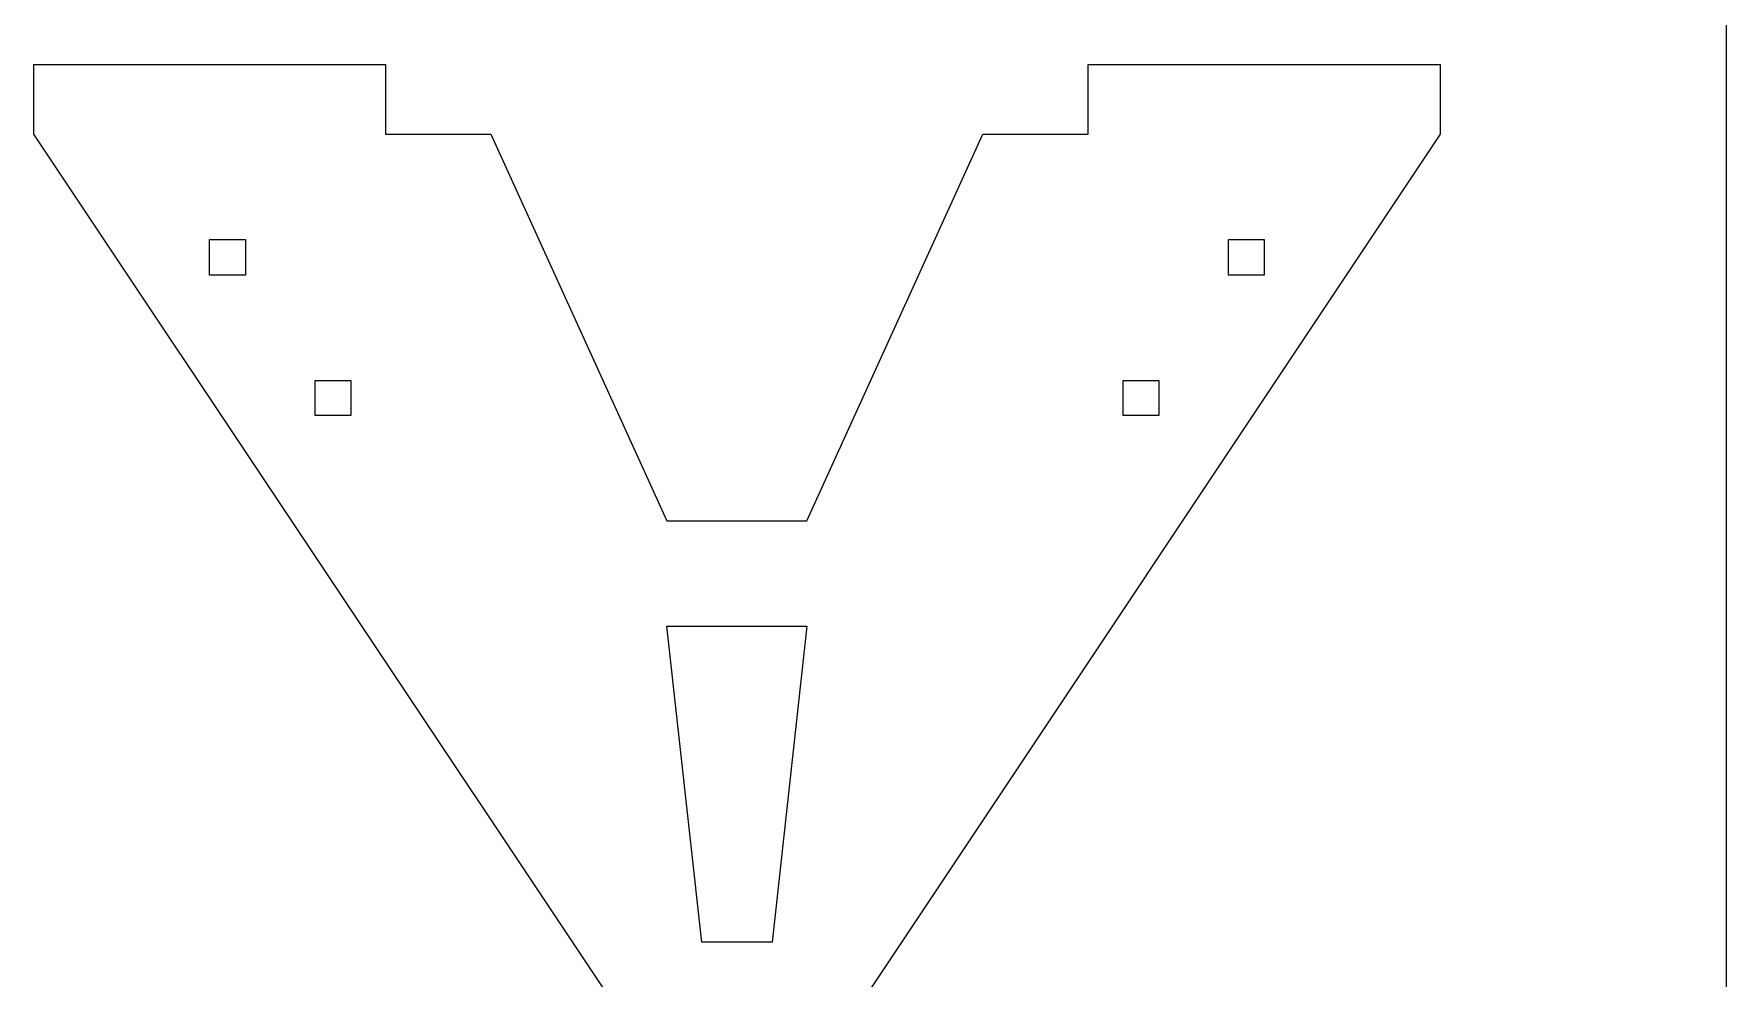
# Model space of a CAD drawing. Extents: x -137 to 99, y -118 to 118.
# Drawn here: x -16.3 to 99.3, y -53.7 to 10.8 of the extents above; entities that cross this region are included whole.
import ezdxf

# ---------------------------------------------------------------- set-up
doc = ezdxf.new("R2010")
doc.units = 0
doc.header["$MEASUREMENT"] = 0
doc.layers.get('0').update_dxf_attribs({"linetype": 'CONTINUOUS'})

msp = doc.modelspace()

# ---------------------------------------------------------------- linework, layer by layer
for p, q in [((99.32, 118.19), (99.32, -118.19)), ((-16.27, 3.97), (-16.27, 8.73)), ((-16.27, 8.73), (7.76, 8.73)), ((7.76, 8.73), (7.76, 3.97)), ((55.75, 3.97), (55.75, 8.73)), ((55.75, 8.73), (79.78, 8.73)), ((79.78, 8.73), (79.78, 3.97)), ((31.78, -68.05), (-16.27, 3.97)), ((7.76, 3.97), (14.95, 3.97)), ((14.95, 3.97), (26.97, -22.43)), ((79.78, 3.97), (31.78, -68.05)), ((36.54, -22.43), (48.55, 3.97)), ((48.55, 3.97), (55.75, 3.97)), ((-4.26, -5.66), (-4.26, -3.22)), ((-4.26, -3.22), (-1.82, -3.22)), ((-1.82, -3.22), (-1.82, -5.66)), ((65.33, -5.66), (65.33, -3.22)), ((65.33, -3.22), (67.76, -3.22)), ((67.76, -3.22), (67.76, -5.66)), ((-1.82, -5.66), (-4.26, -5.66)), ((67.76, -5.66), (65.33, -5.66)), ((2.94, -12.86), (5.38, -12.86)), ((2.94, -15.24), (2.94, -12.86)), ((5.38, -12.86), (5.38, -15.24)), ((58.13, -15.24), (58.13, -12.86)), ((58.13, -12.86), (60.57, -12.86)), ((60.57, -12.86), (60.57, -15.24)), ((5.38, -15.24), (2.94, -15.24)), ((60.57, -15.24), (58.13, -15.24)), ((26.97, -22.43), (36.54, -22.43)), ((29.35, -51.22), (26.97, -29.63)), ((26.97, -29.63), (36.54, -29.63)), ((36.54, -29.63), (34.16, -51.22)), ((34.16, -51.22), (29.35, -51.22))]:
    msp.add_line(p, q)

doc.saveas('drawing.dxf')
